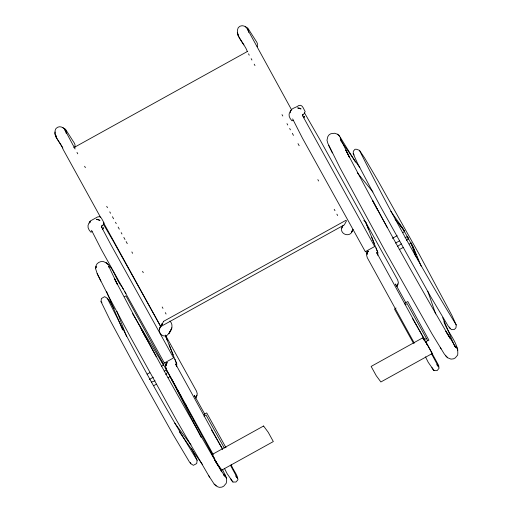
<?xml version="1.0" encoding="UTF-8"?>
<svg xmlns="http://www.w3.org/2000/svg" width="513" height="513" viewBox="0 0 513 513"><rect width="100%" height="100%" fill="white"/><g stroke="black" fill="none" stroke-linecap="round" stroke-linejoin="round"><path stroke-width="0.77" d="M353.22 153.797L353.335 151.207L355.022 149.257L356.548 149.264L359.453 150.341L364.717 158.126L378.517 181.647L419.66 255.108L451.902 315.412L456.224 324.921L455.974 327.749L454.415 329.461L451.402 329.66L448.535 326.634L430.92 297.072L379.633 205.014L357.535 163.307L353.22 153.797L354.188 154.964M191.394 448.144L197.127 460.308L196.71 463.547L193.369 465.31L190.894 463.765L189.541 462.142L173.189 434.697L134.983 366.481L110.212 320.497L101.035 301.657L101.388 298.547L104.652 296.655C109.609 298.861 111.18 304.613 114.136 308.749M165.705 365.096L167.071 362.524L165.513 366.455L166.206 369.097L213.241 454.556M159.415 329.096L161.069 325.979C156.452 330.148 161.415 338.458 167.142 335.245C170.867 331.808 174.337 325.55 169.938 321.029M195.742 397.902L197.287 393.971L196.588 391.336L165.391 335.06M367.5 252.383L368.058 251.107L366.59 255.057L367.282 257.699L414.318 343.159M396.825 286.504L398.37 282.573L397.671 279.938L319.907 139.651L304.581 113.007M166.212 365.166L166.975 362.505L166.302 363.768M176.703 366.724L176.748 363.961L165.462 335.746M377.786 255.327L377.831 252.563L371.668 237.166M89.281 223.091L89.66 221.757L90.654 220.795L97.669 216.909L99.702 216.678L101.305 217.954L104.094 222.988L102.587 225.765L101.414 226.419L101.927 227.721M343.037 225.669C337.06 233.261 350.392 239.257 352.713 230.061L351.392 232.344L352.264 230.869M426.713 343.832L376.638 252.518L377.164 253.794M55.199 131.969L54.917 133.508L55.59 136.471L62.81 147.968M74.866 147.834L75.013 144.762L74.475 143.332L65.497 129.25L62.849 127.731M257.244 46.792L257.391 43.72L256.853 42.297L247.875 28.215L245.22 26.695M90.038 222.623L90.455 221.167C86.966 224.861 87.139 228.17 90.891 232.242L92.058 231.6M195.69 398.12L197.095 395.331M396.767 286.722L398.171 283.926M161.627 325.018L162.179 323.754L160.184 327.454L162.159 323.934L161.319 325.37M102.831 228.984L103.389 227.701L102.677 229.234M303.914 117.58L304.472 116.304L303.76 117.83M171.983 327.833L169.021 333.379L170.861 330.019M366.789 253.698L368.148 251.126L367.334 252.434M341.786 228.061L342.556 226.419M352.963 229.452L352.2 230.908L352.893 229.625M101.984 225.374L101.414 226.419L102.465 228.798L110.693 244.335L173.58 357.888L164.372 363.012L101.337 249.517L91.551 230.305M291.538 109.769C288.049 113.463 288.223 116.765 291.974 120.844L293.141 120.202M302.779 114.495L302.497 115.021L303.003 116.316M193.593 420.192L214.697 458.827M169.829 331.943L170.335 331.097M165.776 374.612L167.539 372.438L166.244 370.097L164.205 371.226M397.453 246.477L401.307 243.842M406.443 240.334L408.367 239.013L407.072 236.679L405.039 237.808M204.091 414.51L204.745 414.106L194.376 395.401L194.908 396.677M404.417 303.542L405.828 302.708L395.459 284.003L395.985 285.273M73.737 147.693L247.728 51.3M124.556 296.668L125.929 295.905L126.865 297.521L163.814 364.717M147.109 374.201L149.822 372.695M161.364 366.301L163.403 365.173L162.506 363.486L132.534 313.648M392.387 238.314L397.139 235.685M402.57 232.678L404.603 231.549L403.705 229.856L395.125 219.301M165.224 368.866L166.597 368.103M149.27 379.498L153.349 377.241M395.536 243.072L399.608 240.815M153.753 385.661L156.471 384.154M168.007 377.76L170.047 376.632L170.983 378.248L201.122 437.345M399.229 249.664L403.301 247.413M409.406 244.028L410.766 243.271L411.702 244.887L415.607 256.147M204.636 414.074L206.707 412.927L226.028 447.791M396.055 308.024L394.516 309.076L413.459 343.242M405.026 303.055L407.784 301.529L428.887 340.164L427.72 340.812L407.11 303.625L405.09 304.748M204.007 416.146L206.027 415.03L224.348 448.08M423.809 339.824L426.598 338.471M425.777 341.786L427.72 340.497M151.47 382.147L155.016 380.755M230.908 478.975L231.26 480.136L232.96 482.034L236.006 482.021L237.955 479.732C237.468 474.172 232.87 470.023 231.235 464.752M297.444 107.922L299.271 108.057L301.073 108.961L298.168 108.128M355.509 162.095L339.606 136.208L337.605 134.252L334.514 133.239L330.891 133.733L329.211 134.695L327.839 136.58L326.986 140.196L327.813 143.287L339.895 167.674L385.5 251.697L432.068 333.963L444.412 354.201L447.676 357.785L450.972 359.113L453.466 358.856L455.313 357.856L457.686 355.034C459.231 343.325 447.233 332.386 443.912 321.651M121.709 286.35C115.117 279.162 113.258 264.637 103.036 261.476C99.195 261.175 95.309 263.855 95.912 268.043L96.059 266.484L95.514 268.434L97.169 273.596L108.416 295.911L131.328 338.702L176.87 420.859L208.772 475.795L214.19 484.112L217.724 486.837L219.493 487.35L221.988 487.094L223.835 486.1L226.207 483.272C227.996 478.385 224.258 473.82 222.482 469.53M363.813 220.378L365.731 222.334L374.189 243.374M224.059 475.333L225.092 476.192L223.405 474.179L224.656 476.019L214.402 459.552L218.609 466.497C182.423 404.603 147.609 341.895 114.335 278.392L117.515 284.702L108.628 266.074L108.923 267.35M445.669 355.875L447.676 357.785M214.19 484.112L216.197 486.029M337.605 134.252L339.606 136.208M106.127 262.489L108.128 264.445M456.57 347.955L454.884 345.942L456.134 347.782L445.874 331.315L450.087 338.259C413.869 276.385 379.107 213.645 345.813 150.155L349.347 157.164L340.1 137.837M456.224 324.921C421.462 268.28 389.181 209.791 359.453 150.341M436.678 364.608L438.615 366.936L431.516 353.81M101.035 301.657L101.933 302.734M235.602 476.006L237.532 478.334L230.433 465.214M197.127 460.308C164.853 407.72 134.881 353.399 107.268 298.2M357.272 172.734L372.919 191.977M237.885 33.871L238.295 34.39M55.507 134.906L56.706 136.484M402.654 228.279L413.023 246.984M161.826 361.703L172.195 380.402M399.3 223.989L404.539 231.363M174.76 423.154L190.99 444.886M340.901 140.895L359.831 167.61M390.771 211.253L402.776 228.195M179.3 431.831L202.391 464.4M412.593 318.682L424.764 339.561M211.51 430.08L222.571 448.965M232.96 482.034L227.188 473.768L224.393 468.26M103.504 224.405L112.847 240.366L160.781 326.743M248.497 30.562C247.131 26.31 241.533 23.784 238.288 27.574C234.306 36.102 245.201 43.913 247.349 51.73M440.244 347.551L441.071 348.866M243.912 44.9L237.968 35.429L237.295 32.466M66.549 132.271C65.177 127.859 59.495 124.505 55.911 128.609C51.884 135.855 61.342 142.717 63.073 149.309L100.413 217.057M208.772 475.795L209.593 477.109M122.1 287.011L123.255 289.005M124.8 291.666L125.961 293.66M425.675 341.741L438.679 365.487L439.032 368.334L437.082 370.623L434.043 370.636L432.337 368.738L431.991 367.577M171.554 379.19L176.6 388.219M177.383 389.611L178.934 392.394M180.101 394.478L181.262 396.562M185.533 404.206L186.315 405.597M407.303 236.249L408.598 238.59M291.378 109.455L247.061 28.471L247.458 29.356M248.497 53.807L249.254 55.186M251.165 58.649L251.928 60.027M254.211 64.176L254.974 65.561M282.022 114.636L282.785 116.015M286.985 123.627L287.748 125.012M289.653 128.468L290.416 129.853M292.32 133.316L293.468 135.387M298.008 143.634L299.156 145.711M317.842 179.608L318.605 180.993M334.213 209.31L334.976 210.696M336.881 214.152L337.644 215.537M75.09 148.969L64.683 129.507L65.08 130.392M76.995 152.425L77.758 153.81M84.619 166.257L85.382 167.636M106.717 206.335L107.48 207.72M109.763 211.875L110.526 213.254M112.437 216.717L113.578 218.788M115.483 222.251L116.246 223.636M118.157 227.092L119.298 229.17M121.203 232.626L121.953 233.979M123.845 237.41L124.986 239.488M126.134 241.565L127.275 243.637M131.854 251.941L132.617 253.326M142.531 271.313L143.294 272.698M162.198 306.998L162.974 308.396M165.295 312.609L166.065 314.014M103.466 222.591L160.607 326.249M222.597 449.394L175.555 363.916L176.081 365.192M387.366 227.721L372.521 200.359L377.305 209.496M156.273 356.657L141.043 328.596L145.827 337.734M172.208 380.377L193.856 420.487M211.709 453.556L212.472 454.96M215.89 461.296L221.584 471.851M411.202 242.777L416.101 254.858M328.647 145.359L332.353 152.906M97.169 273.596L100.875 281.143M425.476 356.856L428.272 362.37L434.043 370.636L433.459 369.142M413.145 246.9L421.147 266.055M442.687 317.63L454.691 346.365M106.608 291.602L122.607 329.917M368.443 229.029L365.731 222.334M365.833 251.216L367.167 254.486M165.43 335.694L167.36 340.427M173.112 354.772L169.13 344.832M164.75 362.614L166.084 365.884M425.764 341.645L426.925 344.563M377.831 252.563L375.965 247.792M176.748 363.961L174.882 359.19M416.671 256.346L418.101 260.059M116.881 311.314L126.596 336.547M248.048 29.844L248.632 32.409M65.677 130.879L66.254 133.444M457.917 350.225L456.66 346.814M226.438 478.462L225.188 475.051M449.503 327.063L449.984 328.378M190.445 462.54L190.894 463.765M292.628 118.901L302.42 138.112L365.314 251.671L374.009 246.888L374.663 246.49L303.542 117.4L302.497 115.021L303.664 114.367L305.177 111.59C303.728 109.487 302.497 103.831 298.752 105.511C296.334 107.826 289.531 108.179 290.448 112.828M427.842 291.41L435.652 313.924M340.401 139.113L340.465 140.479M163.647 321.311L161.557 325.165L161.961 325.89L344.338 224.854L346.429 221.007L346.025 220.276L163.647 321.311M263.579 426.008L212.138 454.505L217.243 463.778L221.885 470.062L273.326 441.565L268.222 432.292L263.579 426.008M422.571 337.926L371.13 366.423L376.234 375.689L380.883 381.973L432.318 353.476L427.22 344.21L422.571 337.926M97.502 219.359L96.361 219.32L99.997 220.366L97.502 219.359"/></g></svg>
